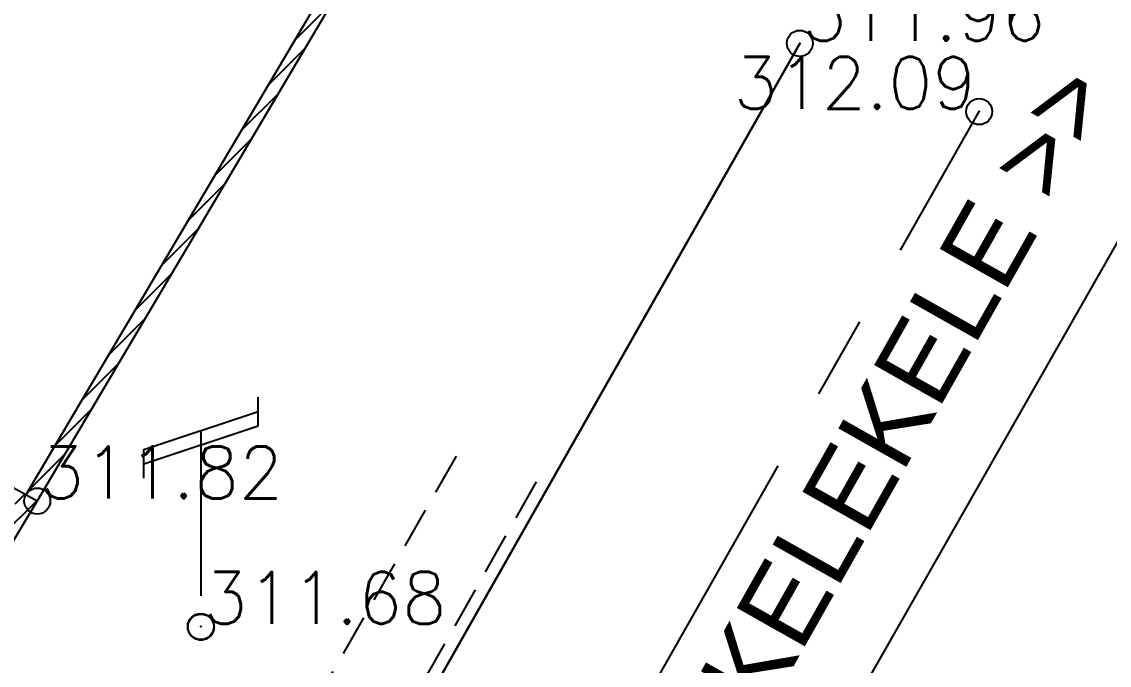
# Model space of a CAD drawing. Header units: millimetres. Extents: x 524954 to 526204, y 9523489 to 9524010.
# Drawn here: x 526057.88 to 526078.76, y 9523984.56 to 9523996.91 of the extents above; entities that cross this region are included whole.
import ezdxf
from ezdxf.enums import TextEntityAlignment as Align

# ---------------------------------------------------------------- set-up
doc = ezdxf.new("R2010")
doc.units = ezdxf.units.MM
doc.header["$PDMODE"] = 32
doc.header["$PDSIZE"] = 0.5
doc.linetypes.add('AXES2', pattern=[28.575, 19.05, -3.175, 3.175, -3.175])
doc.linetypes.add('CACHE2', pattern=[4.7625, 3.175, -1.5875])
for name, color, linetype in [('Axe_Route_Existante', 1, 'AXES2'), ('Bord_Route_Existante', 6, 'Continuous'), ('Caniveau', 5, 'CACHE2'), ('Cloture', 7, 'Continuous'), ('Murs', 1, 'Continuous'), ('Réseau_Electrique', 1, 'CACHE2'), ('TopoAlt', 3, 'Continuous'), ('TOPOJIS', 7, 'Continuous'), ('Toponomie', 7, 'CACHE2')]:
    doc.layers.add(name, color=color, linetype=linetype)
doc.layers.add('Bord_Route_Existante_POLY3D', color=6, linetype='Continuous', plot=False)
doc.styles.add('Simplex 1.0', font='Simplex.shx', dxfattribs={"width": 0.99, "height": 1})
doc.styles.get("Standard").update_dxf_attribs({"font": 'arial.ttf'})
pattern_1 = [(45, (0, 0), (-0.1767766952966, 0.1767766952966), [])]

# ---------------------------------------------------------------- blocks, each defined once
blk = doc.blocks.new('TCPOINT M')
at = {"color": 0}
blk.add_point((0, 0), dxfattribs=at)
at = {"layer": 'TopoAlt', "style": 'Simplex 1.0', "width": 0.99}
blk.add_attdef('ALT', (0.15, 0.15), '', height=1, dxfattribs=at)
blk = doc.blocks.new('e004')
at = {"color": 0}
blk.add_line((0, 3.777478), (0, 0.25), dxfattribs=at)
for points in [[(-1.096503, 3.137365), (-1.096503, 3.412949), (1.096503, 4.142007), (1.096503, 4.417591)], [(-1.096503, 2.861781), (-1.096503, 3.137365), (1.096503, 3.866423), (1.096503, 4.142007)]]:
    blk.add_lwpolyline(points, dxfattribs=at)
blk.add_circle((0, 0), 0.25, dxfattribs=at)

msp = doc.modelspace()

# ---------------------------------------------------------------- hatches: boundary and pattern name
at = {"layer": 'Murs'}
h = msp.add_hatch(dxfattribs=at)
h.set_pattern_fill('_U', color=256, scale=0.25, angle=45, style=0, pattern_type=0)
h.set_pattern_definition(pattern_1)
h.paths.add_polyline_path([(526058.18, 9523987.71), (526065.85, 9524000.684), (526059.577, 9524004.562), (526059.446, 9524004.349), (526065.51, 9524000.6), (526057.965, 9523987.837)])
h = msp.add_hatch(dxfattribs=at)
h.set_pattern_fill('_U', color=256, scale=0.25, angle=45, style=0, pattern_type=0)
h.set_pattern_definition(pattern_1)
h.paths.add_polyline_path([(526050.54, 9523974.983), (526058.18, 9523987.71), (526051.668, 9523991.321), (526051.547, 9523991.103), (526057.833, 9523987.617), (526050.326, 9523975.112)])

# ---------------------------------------------------------------- linework, layer by layer
at = {"layer": 'Axe_Route_Existante', "ltscale": 0.5, "flags": 128}
msp.add_lwpolyline([(525586.699, 9523773.004), (525594.438, 9523777.106), (525618.223, 9523789.407), (525625.013, 9523793.73), (525631.595, 9523797.596), (525637.632, 9523800.898), (525652.791, 9523807.42), (525669.106, 9523811.823), (525685.979, 9523814.884), (525693.088, 9523815.654), (525707.454, 9523816.694), (525717.039, 9523816.84), (525725.297, 9523816.644), (525729.698, 9523816.378), (525741.406, 9523815.177), (525741.84, 9523815.117), (525749.699, 9523813.877), (525775.145, 9523809.302), (525803.422, 9523804.201), (525817.048, 9523801.682), (525827.851, 9523799.771), (525839.056, 9523798.429), (525854.65, 9523797.376), (525870.172, 9523796.814), (525884.208, 9523797.02), (525899.003, 9523797.789), (525917.125, 9523799.773), (525932.341, 9523803.156), (525937.747, 9523804.809), (525941.803, 9523806.256), (525947.141, 9523808.768), (525964.848, 9523819.198), (525980.541, 9523832.453), (525991.817, 9523846.401), (526001.896, 9523863.645), (526032.968, 9523917.472), (526051.53, 9523951.634), (526076.259, 9523995.188)], dxfattribs=at)
at = {"layer": 'Bord_Route_Existante', "flags": 128}
for points in [[(525977.621, 9523834.354), (525979.224, 9523836.114), (525987.097, 9523845.854), (525988.674, 9523848.001), (525990.485, 9523850.842), (525993.25, 9523855.431), (525997.166, 9523862.351), (525998.821, 9523865.297), (526004.258, 9523874.895), (526013.154, 9523890.734), (526018.581, 9523900.329), (526023.628, 9523909.305), (526030.013, 9523920.501), (526032.054, 9523924.033), (526034.618, 9523928.608), (526044.187, 9523945.542), (526045.512, 9523948.368), (526072.817, 9523996.498), (526072.817, 9523996.498), (526072.817, 9523996.498)], [(526080.016, 9523994.621), (526080.016, 9523994.621), (526051.373, 9523944.364), (526050.548, 9523936.131), (526045.92, 9523926.99), (526043.59, 9523917.519), (526044.935, 9523912.48), (526047.152, 9523908.925), (526050.371, 9523905.908), (526053.495, 9523904.184), (526065.976, 9523898.567), (526071.553, 9523896.119), (526076.609, 9523894.625), (526080.032, 9523893.902), (526083.265, 9523892.678), (526086.935, 9523890.583), (526090.09, 9523888.011), (526092.743, 9523886.661), (526094.589, 9523886.082), (526101.733, 9523884.956), (526110.276, 9523883.718)]]:
    msp.add_lwpolyline(points, dxfattribs=at)
at = {"layer": 'Bord_Route_Existante_POLY3D'}
for points in [[(526072.817, 9523996.498, 311.96), (526045.512, 9523948.368, 310.79), (526044.187, 9523945.542, 310.76), (526036.198, 9523931.468, 310.43), (526034.618, 9523928.608, 310.27), (526032.063, 9523924.09, 310.11), (526032.054, 9523924.033, 310.12), (526030.013, 9523920.501, 310.01), (526024.075, 9523910.007, 309.53), (526023.628, 9523909.305, 309.47), (526018.581, 9523900.329, 308.97), (526013.154, 9523890.734, 308.37), (526004.258, 9523874.895, 307.32)], [(526080.016, 9523994.621, 311.98), (526051.373, 9523944.364, 310.9), (526050.548, 9523936.131, 310.62), (526045.92, 9523926.99, 310.29), (526043.59, 9523917.519, 309.87), (526044.935, 9523912.48, 309.45), (526047.152, 9523908.925, 309.14), (526050.371, 9523905.908, 308.82), (526053.495, 9523904.184, 308.56), (526065.976, 9523898.567, 307.92), (526071.553, 9523896.119, 307.84), (526076.609, 9523894.625, 307.75), (526079.9, 9523893.969, 307.69), (526080.032, 9523893.902, 307.67), (526083.265, 9523892.678, 0), (526086.935, 9523890.583, 307.49), (526089.108, 9523888.774, 307.43), (526090.09, 9523888.011, 307.37), (526092.743, 9523886.661, 307.26), (526094.589, 9523886.082, 307.21), (526101.733, 9523884.956, 306.86), (526109.929, 9523883.792, 306.4)]]:
    msp.add_polyline3d(points, dxfattribs=at)
at = {"layer": 'Caniveau', "ltscale": 0.25, "flags": 128}
msp.add_lwpolyline([(526066.217, 9523988.569), (526062.999, 9523982.941), (526061.443, 9523980.226)], dxfattribs=at)
at = {"layer": 'Caniveau', "ltscale": 0.25, "elevation": 311.67, "flags": 128}
msp.add_lwpolyline([(526067.757, 9523988.078), (526065.365, 9523983.857), (526063.809, 9523981.141), (526062.389, 9523979.687), (526061.444, 9523980.228)], dxfattribs=at)
at = {"layer": 'Cloture', "elevation": 311.53, "flags": 128}
for points in [[(526058.18, 9523987.71), (526065.85, 9524000.684), (526059.577, 9524004.562)], [(526057.965, 9523987.837), (526065.51, 9524000.6), (526059.446, 9524004.349)], [(526050.54, 9523974.983), (526058.18, 9523987.71), (526051.668, 9523991.321)]]:
    msp.add_lwpolyline(points, dxfattribs=at)

# ---------------------------------------------------------------- block references
at = {"layer": 'Réseau_Electrique'}
msp.add_blockref('e004', (526061.322, 9523985.289), dxfattribs=at)
at = {"layer": 'TOPOJIS'}
ref = msp.add_blockref('TCPOINT M', (526072.817, 9523996.498, 311.96), dxfattribs=at)
ref.add_attrib('ALT', '311.96', (526072.867, 9523996.548, 311.96), dxfattribs={"layer": 'TopoAlt', "height": 1, "style": 'Simplex 1.0', "width": 0.99})
ref = msp.add_blockref('TCPOINT M', (526076.259, 9523995.188, 312.09), dxfattribs=at)
ref.add_attrib('ALT', '312.09', dxfattribs={"layer": 'TopoAlt', "height": 1, "style": 'Simplex 1.0', "width": 0.99}).set_placement((526076.209, 9523995.238, 312.09), align=Align.RIGHT)
ref = msp.add_blockref('TCPOINT M', (526058.18, 9523987.71, 311.82), dxfattribs=at)
ref.add_attrib('ALT', '311.82', (526058.23, 9523987.76, 311.82), dxfattribs={"layer": 'TopoAlt', "height": 1, "style": 'Simplex 1.0', "width": 0.99})
ref = msp.add_blockref('TCPOINT M', (526061.317, 9523985.299, 311.68), dxfattribs=at)
ref.add_attrib('ALT', '311.68', (526061.367, 9523985.349, 311.68), dxfattribs={"layer": 'TopoAlt', "height": 1, "style": 'Simplex 1.0', "width": 0.99})

# ---------------------------------------------------------------- texts
at = {"layer": 'Toponomie', "insert": (526064.36, 9523972.834), "char_height": 1.5, "width": 38.52036, "attachment_point": 1, "rotation": 60.5279}
msp.add_mtext('Hopital de MAKELEKELE >>', dxfattribs=at)

doc.saveas('drawing.dxf')
